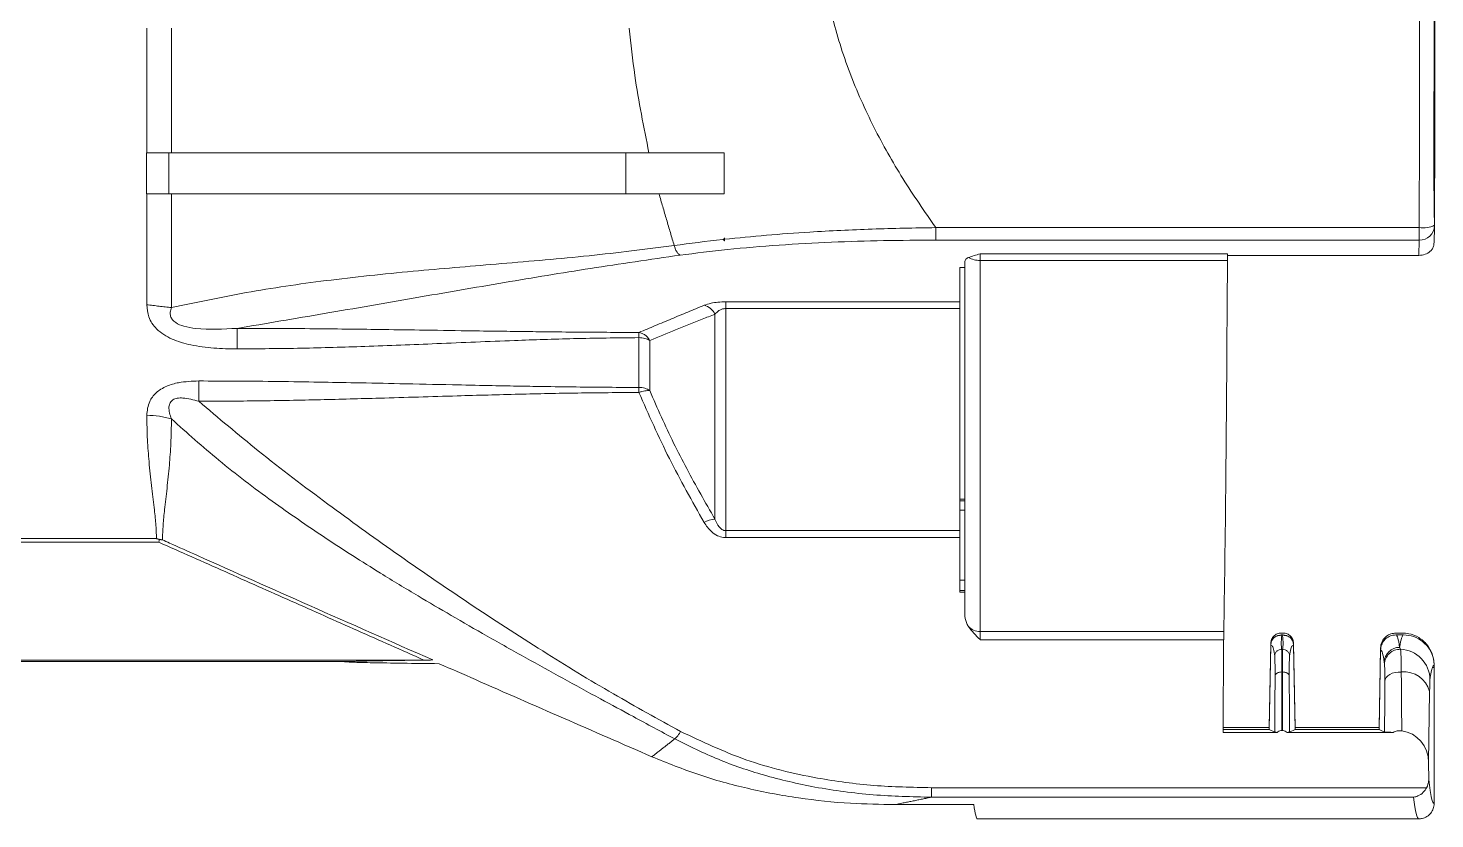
# Model space of a CAD drawing. Extents: x 12.1 to 108.7, y 1 to 80.4.
# Drawn here: x 26 to 31.5, y 29.18 to 32.28 of the extents above; entities that cross this region are included whole.
import ezdxf

# ---------------------------------------------------------------- set-up
doc = ezdxf.new("R2010")
doc.units = 0
doc.header["$MEASUREMENT"] = 0
doc.linetypes.add('SLD-Solid', pattern=[0])
doc.layers.add('OBJECT', color=7, linetype='CONTINUOUS')

msp = doc.modelspace()

# ---------------------------------------------------------------- linework, layer by layer
at = {"layer": 'OBJECT', "linetype": 'SLD-Solid', "lineweight": 15}
for p, q in [((26.4632, 31.6314), (26.4632, 31.7914)), ((26.55, 31.6314), (26.55, 31.7914)), ((28.338, 31.6314), (28.338, 31.7914)), ((28.7232, 31.7914), (28.7232, 31.6314)), ((31.4989, 31.6941), (31.5011, 31.4842)), ((29.5505, 31.4986), (29.5505, 31.4496)), ((29.5505, 31.4986), (31.4421, 31.4986)), ((31.4421, 31.4496), (31.4421, 31.4986)), ((31.5021, 31.5149), (31.5021, 31.513)), ((31.5021, 31.5056), (31.5021, 31.5075)), ((29.5505, 31.4496), (31.4421, 31.4496)), ((31.4402, 31.3899), (31.4421, 31.4496)), ((29.7243, 31.3961), (30.692, 31.3961)), ((29.7243, 31.3961), (29.7243, 31.3703)), ((30.6917, 31.3703), (29.7243, 31.3703)), ((29.7243, 31.3703), (29.7243, 29.9179)), ((31.345, 31.3899), (30.6919, 31.3899)), ((31.4402, 31.3899), (31.345, 31.3899)), ((29.6448, 31.3423), (29.6643, 31.3423)), ((29.6448, 31.2082), (29.6448, 31.3423)), ((29.6643, 29.989), (29.6643, 31.3663)), ((28.7292, 31.2082), (29.6448, 31.2082)), ((28.7292, 31.1817), (28.7292, 31.2082)), ((29.6448, 31.2082), (29.6448, 31.1817)), ((28.6868, 30.3572), (28.6868, 31.1594)), ((29.6448, 31.1817), (28.7292, 31.1817)), ((28.7292, 31.1817), (28.7292, 30.3125)), ((29.6448, 30.3125), (29.6448, 31.1817)), ((28.3895, 30.8731), (28.3895, 31.0679)), ((28.4319, 31.0569), (28.4319, 30.8607)), ((29.6643, 30.4355), (29.6448, 30.4355)), ((29.6643, 30.4289), (29.6448, 30.4289)), ((29.6643, 30.3933), (29.6448, 30.3933)), ((21.3903, 30.2813), (26.5023, 30.2813)), ((26.5113, 30.2673), (21.3998, 30.2673)), ((28.7292, 30.3125), (29.6448, 30.3125)), ((28.7292, 30.2854), (28.7292, 30.3125)), ((29.6448, 30.2854), (28.7292, 30.2854)), ((29.6448, 30.3125), (29.6448, 30.2854)), ((29.6448, 30.0715), (29.6448, 30.2854)), ((29.6643, 30.1183), (29.6448, 30.1183)), ((29.6643, 30.0788), (29.6448, 30.0788)), ((29.6643, 30.0715), (29.6448, 30.0715)), ((29.7243, 29.9179), (30.6772, 29.9179)), ((29.7243, 29.9179), (29.7243, 29.8857)), ((30.6769, 29.8857), (29.7243, 29.8857)), ((30.6769, 29.8857), (30.6756, 29.5231)), ((30.9095, 29.9118), (30.902, 29.9118)), ((30.9095, 29.9044), (30.902, 29.9044)), ((31.3753, 29.9118), (31.3508, 29.9118)), ((31.3803, 29.9044), (31.3508, 29.9044)), ((30.861, 29.8715), (30.8552, 29.5418)), ((30.861, 29.8641), (30.8552, 29.5344)), ((30.9077, 29.8482), (30.9037, 29.8482)), ((30.9562, 29.5418), (30.9505, 29.8715)), ((30.9562, 29.5344), (30.9505, 29.8641)), ((31.2908, 29.8528), (31.2853, 29.5418)), ((31.2908, 29.8454), (31.2853, 29.5344)), ((27.5475, 29.8062), (21.8341, 29.8062)), ((27.2422, 29.8007), (24.5444, 29.8007)), ((27.2705, 29.8007), (27.2422, 29.8007)), ((31.4945, 29.7774), (31.5003, 29.7774)), ((31.5003, 29.7847), (31.5003, 29.7888)), ((31.5003, 29.7774), (31.5003, 29.7864)), ((31.5003, 29.7847), (31.5003, 29.7847)), ((31.5003, 29.7847), (31.5003, 29.2518)), ((31.5003, 29.7774), (31.5003, 29.2444)), ((30.9066, 29.7595), (30.9048, 29.7595)), ((31.4825, 29.6829), (31.4785, 29.4052)), ((30.8864, 29.5231), (30.6756, 29.5231)), ((30.8552, 29.5418), (30.6757, 29.5418)), ((30.8552, 29.5344), (30.6757, 29.5344)), ((30.8552, 29.5344), (30.8772, 29.5233)), ((30.9073, 29.5301), (30.9042, 29.5301)), ((30.9251, 29.5231), (31.3398, 29.5231)), ((30.9562, 29.5344), (30.9342, 29.5233)), ((31.2853, 29.5418), (30.9562, 29.5418)), ((31.2853, 29.5344), (30.9562, 29.5344)), ((31.2853, 29.5344), (31.3066, 29.5237)), ((31.4785, 29.4052), (31.479, 29.3389)), ((29.5338, 29.3063), (31.471, 29.3063)), ((29.5338, 29.3063), (29.5338, 29.2693)), ((29.3915, 29.2402), (29.699, 29.2402)), ((29.5338, 29.2693), (31.4202, 29.2693)), ((30.1652, 29.1844), (29.7121, 29.1844)), ((30.6252, 29.1844), (30.1652, 29.1844)), ((30.1652, 29.1844), (30.1652, 29.1844)), ((30.6252, 29.1844), (30.6252, 29.1844)), ((31.4403, 29.1844), (30.6252, 29.1844))]:
    msp.add_line(p, q, dxfattribs=at)
at = {"layer": 'OBJECT', "linetype": 'SLD-Solid', "lineweight": 15, "flags": 128}
msp.add_lwpolyline([(31.3718, 29.7592), (31.3596, 29.759), (31.3478, 29.7573), (31.3367, 29.7541), (31.3269, 29.7495), (31.3188, 29.7438), (31.3126, 29.7371), (31.3087, 29.7298), (31.3072, 29.7221)], dxfattribs=at)
at = {"layer": 'OBJECT', "linetype": 'SLD-Solid', "lineweight": 15}
for centre, radius, start, end in [((31.4571, 31.6044), 0.1068, 261.9412, 294.9218), ((31.4433, 31.5085), 0.0589, 268.8532, 357.1841), ((29.7219, 31.4585), 0.0882, 240.5906, 271.5829), ((28.6305, 31.1348), 0.0614, 23.5988, 76.9938), ((28.6906, 30.2638), 0.0935, 92.3463, 119.6637), ((29.7237, 29.9802), 0.0623, 221.8585, 270.6021), ((31.3651, 29.7958), 0.0599, 89.9483, 178.7053), ((31.3661, 29.7882), 0.0599, 87.8953, 178.655), ((31.3642, 29.7284), 0.1198, 0.328, 88.0268), ((31.3823, 29.6559), 0.1039, 15.1094, 95.7967)]:
    msp.add_arc(centre, radius, start, end, dxfattribs=at)
for centre, major_axis, ratio, start_param, end_param in [((31.3736, 32.6844), (0, 8), 0.008661, 4.563618, 4.86116), ((31.4336, 32.6918), (0, 7.94), 0.008727, 4.563618, 4.86116), ((31.4336, 32.6844), (0, 7.94), 0.008727, 4.563618, 4.86116), ((31.4728, 32.6918), (0, 3.15), 0.008727, 4.390109, 5.034669), ((30.6631, 33.4428), (0, 3.875), 0.008727, 3.56994, 4.148069), ((30.6922, 31.3382), (0, 0.06), 0.008727, 0.267198, 1.006477), ((31.4398, 31.4367), (0.06, -0.0007), 0.779289, 4.727418, 5.579891), ((30.6774, 29.8633), (0, 0.06), 0.008727, 0.428347, 1.188482), ((31.2122, 21.9044), (0.1386, 8), 0.017322, 6.173202, 6.283485), ((31.3803, 21.9044), (0, 8), 0.017193, 0, 0.110284), ((31.1522, 21.9054), (0.1386, 7.94), 0.017452, 6.173206, 6.283622), ((31.5003, 21.9044), (0, 7.88), 0.017455, 0.042235, 0.118561), ((31.3065, 29.9564), (0.0157, 5.2283), 0.00026, 4.62952, 4.667557), ((31.3665, 29.9554), (-0.0443, 5.2302), 0.000688, 4.630807, 4.674865), ((31.4843, 29.6), (0, 0.13), 0.017455, 0.118561, 0.878706), ((31.3585, 29.4035), (0.0071, 0.1264), 0.947484, 4.778896, 6.215471), ((31.5003, 37.1844), (0, 7.94), 0.017455, 2.987156, 3.068125), ((29.0122, 37.1844), (-0.7, 8), 0.008694, 3.022682, 3.140832), ((31.4403, 37.1844), (0, 8), 0.017324, 2.995785, 3.141593), ((31.5003, 37.1844), (0, 7.94), 0.017455, 3.068125, 3.141725)]:
    msp.add_ellipse(centre, major_axis=major_axis, ratio=ratio, start_param=start_param, end_param=end_param, dxfattribs=at)
for points, knots in [([(29.5505, 33.8702), (29.4888, 33.7795), (29.3761, 33.614), (29.2448, 33.3532), (29.1611, 33.1212), (29.1157, 32.9059), (29.099, 32.7129), (29.1083, 32.5191), (29.144, 32.3146), (29.21, 32.1036), (29.3054, 31.8908), (29.4193, 31.6884), (29.5068, 31.5619), (29.5505, 31.4986)], [0, 0, 0, 0, 0.128108, 0.233833, 0.339418, 0.414185, 0.488923, 0.563852, 0.638803, 0.729469, 0.820219, 0.910089, 1, 1, 1, 1]), ([(26.4641, 31.7914), (26.4641, 31.8288), (26.4641, 31.927), (26.4641, 32.0895), (26.4641, 32.2161), (26.4641, 32.2794)], [0, 0, 0, 0, 0.235901, 0.617951, 1, 1, 1, 1]), ([(26.5606, 32.2794), (26.5606, 32.2151), (26.5606, 32.0865), (26.5606, 31.9241), (26.5606, 31.8269), (26.5606, 31.7914)], [0, 0, 0, 0, 0.388159, 0.776318, 1, 1, 1, 1]), ([(28.4287, 31.7914), (28.4084, 31.8917), (28.3759, 32.0527), (28.3578, 32.2173), (28.351, 32.2794)], [0, 0, 0, 0, 0.62291, 1, 1, 1, 1]), ([(28.338, 31.7914), (28.4003, 31.7914), (28.5255, 31.7914), (28.6571, 31.7914), (28.7232, 31.7914)], [0, 0, 0, 0, 0.49732, 1, 1, 1, 1]), ([(28.7232, 31.6314), (28.6577, 31.6314), (28.5261, 31.6314), (28.4009, 31.6314), (28.338, 31.6314)], [0, 0, 0, 0, 0.497243, 1, 1, 1, 1]), ([(28.7239, 31.453), (28.7783, 31.4585), (28.8876, 31.4695), (29.0806, 31.4831), (29.3021, 31.494), (29.4674, 31.4971), (29.5505, 31.4986)], [0, 0, 0, 0, 0.2053137, 0.4121437, 0.7046199, 1, 1, 1, 1]), ([(26.5606, 31.1855), (26.6638, 31.2072), (26.867, 31.2501), (27.1917, 31.2964), (27.5195, 31.33), (27.8571, 31.3581), (28.1917, 31.386), (28.4164, 31.4143), (28.5273, 31.4283)], [0, 0, 0, 0, 0.166316, 0.327725, 0.500562, 0.66248, 0.833467, 1, 1, 1, 1]), ([(28.5273, 31.4283), (28.5899, 31.4367), (28.6541, 31.4454), (28.7206, 31.4526), (28.7222, 31.4528)], [0, 0, 0, 0, 0.976244, 1, 1, 1, 1]), ([(29.5505, 31.4496), (29.4825, 31.4493), (29.3462, 31.4486), (29.141, 31.4422), (28.9362, 31.4308), (28.7366, 31.4143), (28.6116, 31.3985), (28.5505, 31.3907)], [0, 0, 0, 0, 0.19706, 0.395317, 0.598309, 0.803454, 1, 1, 1, 1]), ([(28.7239, 31.4463), (28.7234, 31.4469), (28.7224, 31.4481), (28.7218, 31.4503), (28.722, 31.4519), (28.7222, 31.4527), (28.7222, 31.4528)], [0, 0, 0, 0, 0.324532, 0.65174, 0.939499, 1, 1, 1, 1]), ([(31.5, 31.4416), (31.5, 31.4415), (31.5, 31.4373), (31.4989, 31.4282), (31.4939, 31.4153), (31.4881, 31.409), (31.4852, 31.4059)], [0, 0, 0, 0, 0.008154, 0.301729, 0.658811, 1, 1, 1, 1]), ([(28.5505, 31.3907), (28.433, 31.3737), (28.1996, 31.34), (27.8568, 31.2829), (27.5114, 31.2233), (27.1645, 31.1629), (26.9312, 31.1235), (26.8172, 31.1043)], [0, 0, 0, 0, 0.1964703, 0.390239, 0.5940021, 0.8016156, 1, 1, 1, 1]), ([(29.6643, 31.3663), (29.6654, 31.3702), (29.667, 31.3756), (29.6761, 31.3803), (29.6786, 31.3816)], [0, 0, 0, 0, 0.726495, 1, 1, 1, 1]), ([(29.6786, 31.3816), (29.693, 31.3866), (29.7074, 31.3916), (29.7243, 31.3961), (29.7243, 31.3961)], [0, 0, 0, 0, 0.9956903, 1, 1, 1, 1]), ([(28.6443, 31.1946), (28.6528, 31.1974), (28.6677, 31.2024), (28.6979, 31.2073), (28.7187, 31.2079), (28.7292, 31.2082)], [0, 0, 0, 0, 0.395304, 0.6969, 1, 1, 1, 1]), ([(26.8172, 31.0238), (26.7868, 31.0243), (26.7262, 31.0252), (26.64, 31.0368), (26.5615, 31.0594), (26.5016, 31.0967), (26.4686, 31.1461), (26.4656, 31.1804), (26.4641, 31.1966)], [0, 0, 0, 0, 0.1953969, 0.3902436, 0.5615165, 0.7300639, 0.8721446, 1, 1, 1, 1]), ([(26.8172, 31.1043), (26.7635, 31.1012), (26.6945, 31.0971), (26.6127, 31.1102), (26.5807, 31.1226), (26.5636, 31.1376), (26.5563, 31.1521), (26.5552, 31.1686), (26.5587, 31.1795), (26.5606, 31.1855)], [0, 0, 0, 0, 0.498953, 0.641289, 0.749043, 0.806188, 0.86294, 0.925881, 1, 1, 1, 1]), ([(28.6868, 31.1594), (28.6702, 31.1531), (28.5817, 31.1195), (28.4991, 31.085), (28.432, 31.057)], [0, 0, 0, 0, 0.187713, 1, 1, 1, 1]), ([(28.7292, 31.1817), (28.727, 31.1816), (28.7206, 31.1814), (28.7108, 31.1785), (28.6975, 31.1714), (28.6912, 31.1644), (28.6868, 31.1594)], [0, 0, 0, 0, 0.1047703, 0.3101921, 0.5135895, 1, 1, 1, 1]), ([(26.8172, 31.1043), (26.8626, 31.1042), (26.9574, 31.1041), (27.1003, 31.1031), (27.2396, 31.1016), (27.3828, 31.0998), (27.54, 31.0975), (27.6983, 31.0951), (27.8387, 31.0931), (27.9472, 31.0917), (28.0527, 31.0904), (28.1614, 31.0894), (28.277, 31.0886), (28.3525, 31.0884), (28.3895, 31.0883)], [0, 0, 0, 0, 0.0866322, 0.1807186, 0.2725485, 0.3523699, 0.4539146, 0.5726533, 0.6546501, 0.7220219, 0.7796655, 0.8560177, 0.9294591, 1, 1, 1, 1]), ([(28.3895, 31.0679), (28.304, 31.067), (28.1417, 31.0653), (27.878, 31.056), (27.606, 31.0447), (27.3284, 31.0336), (27.068, 31.0256), (26.9013, 31.0244), (26.8172, 31.0238)], [0, 0, 0, 0, 0.162902, 0.309601, 0.503126, 0.682176, 0.839639, 1, 1, 1, 1]), ([(28.3895, 31.0679), (28.3895, 31.0679), (28.3895, 31.0718), (28.3894, 31.0786), (28.3895, 31.085), (28.3895, 31.0876), (28.3895, 31.0883), (28.3895, 31.0883)], [0, 0, 0, 0, 0.000063, 0.395733, 0.769119, 0.999937, 1, 1, 1, 1]), ([(26.4641, 30.7642), (26.4659, 30.7823), (26.4688, 30.8128), (26.4981, 30.8534), (26.5392, 30.8791), (26.5975, 30.8958), (26.6408, 30.8973), (26.6673, 30.8983)], [0, 0, 0, 0, 0.250736, 0.419731, 0.595502, 0.752289, 1, 1, 1, 1]), ([(26.6673, 30.8983), (26.7173, 30.8982), (26.8214, 30.898), (26.9782, 30.8964), (27.1323, 30.8941), (27.2903, 30.8912), (27.4642, 30.8876), (27.6382, 30.8838), (27.7913, 30.8807), (27.9086, 30.8783), (28.023, 30.8763), (28.1421, 30.8747), (28.2681, 30.8735), (28.3498, 30.8732), (28.3895, 30.8731)], [0, 0, 0, 0, 0.0870702, 0.1812455, 0.2731626, 0.35544, 0.4565157, 0.5761872, 0.6584947, 0.7234217, 0.7805291, 0.8577522, 0.9309081, 1, 1, 1, 1]), ([(26.6673, 30.8188), (26.6673, 30.8333), (26.6673, 30.8622), (26.6673, 30.8863), (26.6673, 30.8983)], [0, 0, 0, 0, 0.5, 1, 1, 1, 1]), ([(28.3895, 30.8534), (28.3895, 30.8534), (28.3895, 30.8555), (28.3895, 30.8599), (28.3895, 30.8666), (28.3895, 30.8708), (28.3895, 30.873), (28.3895, 30.873)], [0, 0, 0, 0, 0.0001, 0.299345, 0.607061, 0.9999, 1, 1, 1, 1]), ([(26.5606, 30.7498), (26.5551, 30.7655), (26.5477, 30.7868), (26.5535, 30.8108), (26.56, 30.8197), (26.5663, 30.8248), (26.5741, 30.8285), (26.587, 30.8318), (26.6192, 30.8324), (26.6469, 30.8246), (26.6674, 30.8188)], [0, 0, 0, 0, 0.301965, 0.408336, 0.454657, 0.498953, 0.543233, 0.590044, 0.698053, 1, 1, 1, 1]), ([(28.3895, 30.8533), (28.3096, 30.8528), (28.1531, 30.8518), (27.9161, 30.8467), (27.6577, 30.8395), (27.399, 30.8317), (27.1399, 30.8247), (26.9042, 30.8199), (26.7453, 30.8192), (26.6673, 30.8188)], [0, 0, 0, 0, 0.139168, 0.272575, 0.412782, 0.589398, 0.72331, 0.864198, 1, 1, 1, 1]), ([(26.6674, 30.8188), (26.7444, 30.7536), (26.9085, 30.6148), (27.1665, 30.4196), (27.4411, 30.2213), (27.721, 30.0291), (28.0057, 29.8443), (28.2816, 29.6757), (28.4644, 29.575), (28.5525, 29.5265)], [0, 0, 0, 0, 0.1332965, 0.2835972, 0.4251808, 0.5779629, 0.7284195, 0.8690463, 1, 1, 1, 1]), ([(28.6443, 30.345), (28.5976, 30.4277), (28.5039, 30.5934), (28.4277, 30.7666), (28.3895, 30.8533)], [0, 0, 0, 0, 0.4990582, 1, 1, 1, 1]), ([(28.4319, 30.8607), (28.4468, 30.8261), (28.4913, 30.7228), (28.5747, 30.554), (28.6494, 30.4229), (28.6868, 30.3572)], [0, 0, 0, 0, 0.2004768, 0.5997393, 1, 1, 1, 1]), ([(26.5023, 30.2813), (26.5016, 30.3005), (26.5002, 30.3375), (26.4926, 30.4068), (26.4828, 30.4867), (26.4731, 30.5764), (26.4658, 30.6683), (26.4647, 30.7318), (26.4641, 30.7642)], [0, 0, 0, 0, 0.162845, 0.314341, 0.502466, 0.685383, 0.839941, 1, 1, 1, 1]), ([(26.5606, 30.7498), (26.5601, 30.7173), (26.5591, 30.6536), (26.5523, 30.5632), (26.5433, 30.4761), (26.5343, 30.399), (26.5273, 30.3322), (26.5261, 30.2955), (26.5255, 30.2764)], [0, 0, 0, 0, 0.1604543, 0.3151777, 0.4983157, 0.6863062, 0.8373422, 1, 1, 1, 1]), ([(28.5294, 29.4974), (28.4755, 29.5264), (28.3786, 29.5785), (28.2326, 29.6576), (28.0923, 29.7342), (27.9445, 29.8159), (27.7988, 29.8978), (27.6581, 29.9786), (27.5191, 30.0603), (27.3535, 30.1609), (27.1619, 30.2829), (26.9496, 30.4295), (26.7473, 30.5825), (26.6215, 30.6952), (26.5606, 30.7498)], [0, 0, 0, 0, 0.078151, 0.140606, 0.211738, 0.281669, 0.355615, 0.424485, 0.488316, 0.561233, 0.671868, 0.779101, 0.893074, 1, 1, 1, 1]), ([(28.7292, 30.2854), (28.7261, 30.2855), (28.715, 30.2859), (28.6947, 30.2924), (28.6668, 30.3115), (28.653, 30.3321), (28.6443, 30.345)], [0, 0, 0, 0, 0.082276, 0.300825, 0.564048, 1, 1, 1, 1]), ([(28.7292, 30.3125), (28.7267, 30.3127), (28.7211, 30.3133), (28.7118, 30.3182), (28.6976, 30.332), (28.6913, 30.3466), (28.6868, 30.3572)], [0, 0, 0, 0, 0.100787, 0.226046, 0.441281, 1, 1, 1, 1]), ([(26.5113, 30.2673), (26.5113, 30.2674), (26.5115, 30.2681), (26.512, 30.2704), (26.5128, 30.2744), (26.5134, 30.2769), (26.5137, 30.2782)], [0, 0, 0, 0, 0.019332, 0.167595, 0.583678, 1, 1, 1, 1]), ([(26.5255, 30.2764), (26.5346, 30.2723), (26.5802, 30.2518), (26.7718, 30.1659), (27.1149, 30.0128), (27.4221, 29.8772), (27.5829, 29.8063)], [0, 0, 0, 0, 0.025924, 0.129619, 0.5444, 1, 1, 1, 1]), ([(29.6773, 29.9386), (29.6762, 29.9406), (29.6695, 29.9527), (29.6649, 29.9701), (29.6644, 29.9852), (29.6643, 29.989)], [0, 0, 0, 0, 0.126884, 0.783073, 1, 1, 1, 1]), ([(29.7243, 29.8857), (29.7243, 29.8858), (29.7068, 29.9019), (29.692, 29.9203), (29.6773, 29.9386)], [0, 0, 0, 0, 0.004156, 1, 1, 1, 1]), ([(30.902, 29.9118), (30.8966, 29.9112), (30.886, 29.91), (30.8726, 29.9007), (30.8631, 29.8874), (30.8617, 29.8768), (30.861, 29.8715)], [0, 0, 0, 0, 0.2499448, 0.4997599, 0.7494593, 1, 1, 1, 1]), ([(30.861, 29.8641), (30.8617, 29.8694), (30.8631, 29.8799), (30.8724, 29.8936), (30.8817, 29.8987), (30.8863, 29.9012)], [0, 0, 0, 0, 0.334567, 0.668836, 1, 1, 1, 1]), ([(30.9032, 29.9033), (30.9034, 29.9032), (30.9041, 29.9027), (30.9038, 29.8987), (30.9031, 29.891), (30.9022, 29.8792), (30.902, 29.8651), (30.9031, 29.8539), (30.9037, 29.8482)], [0, 0, 0, 0, 0.051973, 0.223282, 0.43192, 0.644497, 0.817895, 1, 1, 1, 1]), ([(30.9077, 29.8482), (30.9083, 29.8539), (30.9094, 29.8651), (30.9092, 29.8792), (30.9083, 29.891), (30.9076, 29.8987), (30.9073, 29.9027), (30.9081, 29.9032), (30.9082, 29.9033)], [0, 0, 0, 0, 0.1820998, 0.3554943, 0.5680716, 0.7767023, 0.9476601, 1, 1, 1, 1]), ([(30.9505, 29.8715), (30.9498, 29.8768), (30.9484, 29.8874), (30.9389, 29.9007), (30.9254, 29.9099), (30.9148, 29.9112), (30.9095, 29.9118)], [0, 0, 0, 0, 0.250005, 0.499786, 0.749462, 1, 1, 1, 1]), ([(30.9251, 29.9012), (30.9297, 29.8987), (30.939, 29.8936), (30.9483, 29.8799), (30.9497, 29.8694), (30.9505, 29.8641)], [0, 0, 0, 0, 0.330821, 0.664848, 1, 1, 1, 1]), ([(31.3508, 29.9118), (31.344, 29.9111), (31.3305, 29.9098), (31.3125, 29.8994), (31.299, 29.8842), (31.2919, 29.8677), (31.2911, 29.8569), (31.2908, 29.8528)], [0, 0, 0, 0, 0.217113, 0.434226, 0.651336, 0.868438, 1, 1, 1, 1]), ([(31.2908, 29.8454), (31.2915, 29.8522), (31.2931, 29.8656), (31.3038, 29.8834), (31.3192, 29.8967), (31.3359, 29.9035), (31.3467, 29.9041), (31.3508, 29.9044)], [0, 0, 0, 0, 0.217062, 0.434124, 0.651201, 0.86831, 1, 1, 1, 1]), ([(31.5003, 29.7888), (31.4987, 29.8028), (31.4955, 29.8309), (31.4733, 29.868), (31.4412, 29.8957), (31.4064, 29.9099), (31.3839, 29.9112), (31.3753, 29.9118)], [0, 0, 0, 0, 0.21692, 0.433841, 0.650765, 0.867697, 1, 1, 1, 1]), ([(31.3803, 29.9044), (31.3938, 29.9031), (31.4208, 29.9004), (31.4568, 29.8797), (31.4839, 29.8493), (31.498, 29.8161), (31.4997, 29.7945), (31.5003, 29.7864)], [0, 0, 0, 0, 0.217017, 0.434035, 0.651038, 0.868011, 1, 1, 1, 1]), ([(30.8767, 29.8219), (30.8751, 29.8322), (30.8718, 29.8527), (30.8665, 29.8629), (30.8628, 29.8637), (30.861, 29.8641)], [0, 0, 0, 0, 0.330648, 0.660693, 1, 1, 1, 1]), ([(30.9037, 29.8482), (30.9003, 29.8479), (30.8952, 29.8473), (30.8889, 29.844), (30.8847, 29.8407), (30.8812, 29.8365), (30.8778, 29.8303), (30.8771, 29.8252), (30.8767, 29.8219)], [0, 0, 0, 0, 0.239723, 0.3685315, 0.5, 0.6314685, 0.760277, 1, 1, 1, 1]), ([(30.9037, 29.8482), (30.9041, 29.8411), (30.9048, 29.8271), (30.9048, 29.7817), (30.9048, 29.7595)], [0, 0, 0, 0, 0.509332, 1, 1, 1, 1]), ([(30.9066, 29.7595), (30.9066, 29.7817), (30.9066, 29.8271), (30.9073, 29.8411), (30.9077, 29.8482)], [0, 0, 0, 0, 0.490668, 1, 1, 1, 1]), ([(30.9347, 29.8219), (30.9343, 29.8252), (30.9337, 29.8303), (30.9303, 29.8365), (30.9268, 29.8407), (30.9225, 29.844), (30.9162, 29.8473), (30.9111, 29.8479), (30.9077, 29.8482)], [0, 0, 0, 0, 0.239723, 0.368532, 0.5, 0.631468, 0.760277, 1, 1, 1, 1]), ([(30.9505, 29.8641), (30.9486, 29.8637), (30.9449, 29.8629), (30.9396, 29.8527), (30.9364, 29.8322), (30.9347, 29.8219)], [0, 0, 0, 0, 0.3401216, 0.6693319, 1, 1, 1, 1]), ([(31.3683, 29.8481), (31.3685, 29.8474), (31.3695, 29.8431), (31.3707, 29.8253), (31.3716, 29.7919), (31.3717, 29.7686), (31.3718, 29.7592)], [0, 0, 0, 0, 0.0794208, 0.5017047, 0.8008131, 1, 1, 1, 1]), ([(27.6079, 29.7918), (27.5589, 29.7923), (27.4603, 29.7935), (27.3506, 29.7954), (27.2719, 29.7972), (27.2493, 29.7984), (27.2379, 29.799)], [0, 0, 0, 0, 0.273477, 0.5505, 0.772886, 1, 1, 1, 1]), ([(27.5829, 29.8063), (27.5495, 29.8059), (27.4824, 29.805), (27.3955, 29.8037), (27.3203, 29.8023), (27.2872, 29.8012), (27.2705, 29.8007)], [0, 0, 0, 0, 0.244888, 0.49123, 0.743954, 1, 1, 1, 1]), ([(27.5829, 29.8063), (27.5815, 29.8063), (27.5776, 29.8062), (27.5653, 29.8062), (27.5547, 29.8062), (27.5475, 29.8062)], [0, 0, 0, 0, 0.153033, 0.431212, 1, 1, 1, 1]), ([(27.6079, 29.7918), (27.6552, 29.771), (27.9324, 29.6491), (28.21, 29.528), (28.4402, 29.4275)], [0, 0, 0, 0, 0.170608, 1, 1, 1, 1]), ([(30.8779, 29.7428), (30.8779, 29.7629), (30.8778, 29.8033), (30.8771, 29.8157), (30.8767, 29.8219)], [0, 0, 0, 0, 0.500056, 1, 1, 1, 1]), ([(30.9347, 29.8219), (30.9343, 29.8157), (30.9336, 29.8033), (30.9336, 29.7629), (30.9336, 29.7428)], [0, 0, 0, 0, 0.499944, 1, 1, 1, 1]), ([(31.3072, 29.7221), (31.3072, 29.7292), (31.3072, 29.747), (31.307, 29.7724), (31.3066, 29.7858), (31.3063, 29.7891), (31.3062, 29.7896)], [0, 0, 0, 0, 0.199277, 0.498447, 0.920625, 1, 1, 1, 1]), ([(31.5003, 29.7864), (31.4989, 29.7858), (31.4967, 29.7849), (31.4945, 29.7794), (31.4937, 29.7774)], [0, 0, 0, 0, 0.633133, 1, 1, 1, 1]), ([(30.8772, 29.5233), (30.8773, 29.5643), (30.8775, 29.6374), (30.8778, 29.7106), (30.8779, 29.7428)], [0, 0, 0, 0, 0.56, 1, 1, 1, 1]), ([(30.9048, 29.7595), (30.9015, 29.7593), (30.8964, 29.759), (30.8901, 29.7569), (30.8859, 29.7547), (30.8824, 29.7521), (30.879, 29.7482), (30.8783, 29.7449), (30.8779, 29.7428)], [0, 0, 0, 0, 0.239793, 0.368577, 0.5, 0.631423, 0.760207, 1, 1, 1, 1]), ([(30.9048, 29.7595), (30.9047, 29.7167), (30.9045, 29.6402), (30.9043, 29.5638), (30.9042, 29.5301)], [0, 0, 0, 0, 0.56, 1, 1, 1, 1]), ([(30.9073, 29.5301), (30.9071, 29.573), (30.9069, 29.6494), (30.9067, 29.7259), (30.9066, 29.7595)], [0, 0, 0, 0, 0.56, 1, 1, 1, 1]), ([(30.9336, 29.7428), (30.9331, 29.7449), (30.9325, 29.7482), (30.929, 29.7521), (30.9256, 29.7547), (30.9213, 29.7569), (30.9151, 29.759), (30.9099, 29.7593), (30.9066, 29.7595)], [0, 0, 0, 0, 0.239793, 0.368577, 0.5, 0.631423, 0.760207, 1, 1, 1, 1]), ([(30.9336, 29.7428), (30.9337, 29.7018), (30.9339, 29.6286), (30.9341, 29.5555), (30.9342, 29.5233)], [0, 0, 0, 0, 0.56, 1, 1, 1, 1]), ([(29.5338, 29.2693), (29.4577, 29.2711), (29.3049, 29.2747), (29.0847, 29.3043), (28.8821, 29.3518), (28.6975, 29.4141), (28.5856, 29.4695), (28.5294, 29.4974)], [0, 0, 0, 0, 0.218089, 0.438109, 0.636555, 0.817195, 1, 1, 1, 1]), ([(28.5525, 29.5265), (28.6365, 29.4868), (28.8068, 29.4063), (29.0649, 29.3439), (29.309, 29.3111), (29.4586, 29.3079), (29.5338, 29.3063)], [0, 0, 0, 0, 0.2762007, 0.5603853, 0.779105, 1, 1, 1, 1]), ([(30.8864, 29.5231), (30.8837, 29.5231), (30.8785, 29.5232), (30.8776, 29.5233), (30.8772, 29.5233)], [0, 0, 0, 0, 0.49758, 1, 1, 1, 1]), ([(30.9042, 29.5301), (30.9014, 29.5299), (30.8959, 29.5293), (30.89, 29.5262), (30.8872, 29.5238), (30.8864, 29.5231)], [0, 0, 0, 0, 0.418069, 0.83536, 1, 1, 1, 1]), ([(30.9251, 29.5231), (30.9228, 29.5248), (30.9183, 29.5283), (30.9117, 29.53), (30.908, 29.5301), (30.9073, 29.5301)], [0, 0, 0, 0, 0.4419364, 0.8852198, 1, 1, 1, 1]), ([(30.9342, 29.5233), (30.9338, 29.5233), (30.933, 29.5232), (30.9277, 29.5231), (30.9251, 29.5231)], [0, 0, 0, 0, 0.49315, 1, 1, 1, 1]), ([(31.3398, 29.5231), (31.334, 29.5231), (31.3212, 29.5232), (31.3095, 29.5234), (31.3076, 29.5236), (31.3066, 29.5237)], [0, 0, 0, 0, 0.284712, 0.631819, 1, 1, 1, 1]), ([(31.3737, 29.5292), (31.3676, 29.5295), (31.3557, 29.53), (31.345, 29.5253), (31.3398, 29.5231)], [0, 0, 0, 0, 0.517588, 1, 1, 1, 1]), ([(28.4402, 29.4275), (28.5009, 29.403), (28.623, 29.3538), (28.8155, 29.3009), (29.014, 29.2637), (29.2071, 29.2434), (29.3334, 29.2412), (29.3915, 29.2402)], [0, 0, 0, 0, 0.201261, 0.404211, 0.61206, 0.821395, 1, 1, 1, 1]), ([(31.471, 29.3063), (31.4746, 29.3153), (31.4788, 29.3259), (31.479, 29.3372), (31.479, 29.3389)], [0, 0, 0, 0, 0.846536, 1, 1, 1, 1]), ([(31.4202, 29.2693), (31.4203, 29.2693), (31.4258, 29.2701), (31.4388, 29.274), (31.4571, 29.2854), (31.4668, 29.2999), (31.471, 29.3063)], [0, 0, 0, 0, 0.003827, 0.294529, 0.692404, 1, 1, 1, 1]), ([(31.5003, 29.2444), (31.4997, 29.2376), (31.4983, 29.2242), (31.488, 29.2062), (31.4728, 29.1926), (31.4559, 29.1854), (31.4447, 29.1847), (31.4403, 29.1844)], [0, 0, 0, 0, 0.214653, 0.429306, 0.643974, 0.858672, 1, 1, 1, 1])]:
    msp.add_open_spline(points, degree=3, knots=knots, dxfattribs=at)
for points, degree in [([(26.4632, 31.7914), (26.55, 31.7914)], 1), ([(26.55, 31.7914), (28.338, 31.7914)], 1), ([(26.55, 31.6314), (26.4632, 31.6314)], 1), ([(26.4641, 31.1966), (26.4641, 31.2661), (26.4641, 31.405), (26.4641, 31.5559), (26.4641, 31.6314)], 3), ([(28.338, 31.6314), (26.55, 31.6314)], 1), ([(26.5606, 31.6314), (26.5606, 31.5539), (26.5606, 31.3991), (26.5606, 31.2567), (26.5606, 31.1855)], 3), ([(28.5273, 31.4283), (28.4677, 31.6314)], 1), ([(31.5, 31.4397), (31.5021, 31.5056)], 1), ([(28.5505, 31.3907), (28.5482, 31.3922), (28.5436, 31.3952), (28.5372, 31.4038), (28.5315, 31.4149), (28.5287, 31.4238), (28.5273, 31.4283)], 3), ([(28.7222, 31.4528), (28.7239, 31.4583)], 1), ([(28.7239, 31.4583), (28.7239, 31.453)], 1), ([(28.7239, 31.453), (28.7239, 31.4463)], 1), ([(26.5606, 31.1855), (26.4641, 31.1966)], 1), ([(28.3895, 31.0883), (28.6443, 31.1946)], 1), ([(26.8172, 31.1043), (26.8172, 31.0957), (26.8172, 31.0784), (26.8172, 31.042), (26.8172, 31.0238)], 3), ([(28.3895, 31.0883), (28.3936, 31.0874), (28.4019, 31.0854), (28.4136, 31.0785), (28.4241, 31.0691), (28.4293, 31.061), (28.4319, 31.057)], 3), ([(28.3895, 31.0679), (28.3934, 31.0678), (28.4013, 31.0675), (28.4126, 31.0653), (28.4231, 31.0618), (28.429, 31.0586), (28.4319, 31.0569)], 3), ([(28.3895, 30.873), (28.3934, 30.8729), (28.4013, 30.8726), (28.4126, 30.8701), (28.4231, 30.8662), (28.429, 30.8626), (28.4319, 30.8607)], 3), ([(28.3895, 30.8533), (28.3935, 30.8547), (28.4015, 30.8573), (28.413, 30.8598), (28.4235, 30.8611), (28.4291, 30.8608), (28.4319, 30.8607)], 3), ([(26.5606, 30.7498), (26.545, 30.7539), (26.5138, 30.7623), (26.4807, 30.7635), (26.4641, 30.7642)], 3), ([(26.5023, 30.2813), (26.5137, 30.2782)], 1), ([(27.5475, 29.8062), (26.5113, 30.2673)], 1), ([(26.5137, 30.2782), (26.5255, 30.2764)], 1), ([(30.9034, 29.9036), (30.8861, 29.9012)], 1), ([(30.902, 29.9044), (30.9032, 29.9033)], 1), ([(30.9253, 29.9012), (30.908, 29.9036)], 1), ([(30.9082, 29.9033), (30.9095, 29.9044)], 1), ([(31.3652, 29.8558), (31.3683, 29.8481)], 1), ([(31.3062, 29.7896), (31.3052, 29.7972)], 1), ([(31.4937, 29.7774), (31.4945, 29.7774)], 1), ([(28.4402, 29.4275), (28.5294, 29.4974)], 1), ([(28.5294, 29.4974), (28.5309, 29.4986), (28.5339, 29.5011), (28.5397, 29.5078), (28.5459, 29.5162), (28.5503, 29.523), (28.5525, 29.5265)], 3), ([(29.5338, 29.2693), (29.3915, 29.2402)], 1)]:
    msp.add_open_spline(points, degree=degree, dxfattribs=at)

doc.saveas('drawing.dxf')
